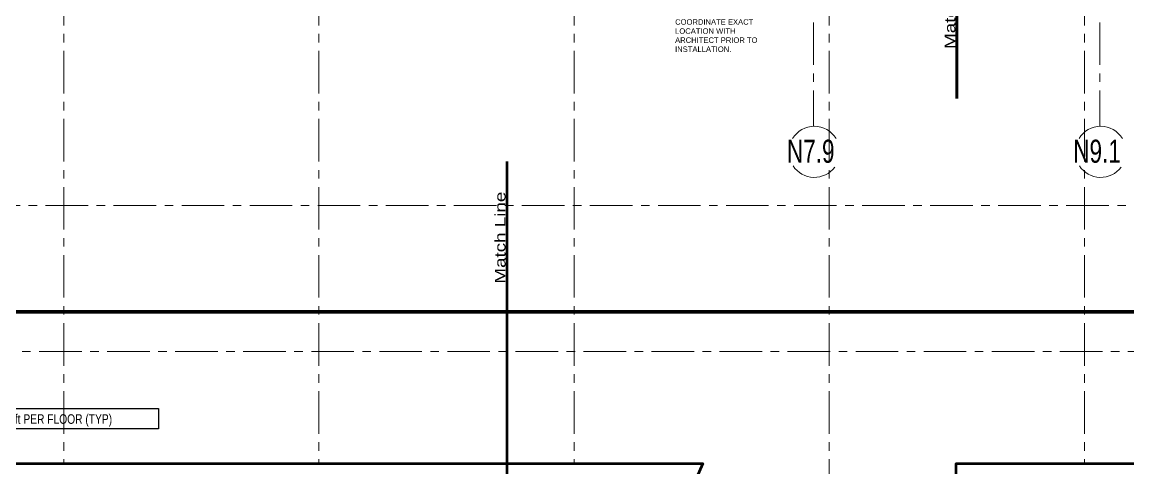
# Model space of a CAD drawing. Header units: inches. Extents: x -26500 to 0, y -3347 to 2257.
# Drawn here: x -24000 to -22440, y -683 to -54 of the extents above; entities that cross this region are included whole.
import ezdxf

# ---------------------------------------------------------------- set-up
doc = ezdxf.new("R2010")
doc.units = ezdxf.units.IN
doc.header["$LTSCALE"] = 48
doc.header["$MEASUREMENT"] = 0
doc.linetypes.add('A104$0$CENTER', pattern=[2, 1.25, -0.25, 0.25, -0.25])
doc.linetypes.add('Matchline$0$DASHED', pattern=[0.75, 0.5, -0.25])
for name, color, linetype in [('A104$0$A-ANNO-WEST', 8, 'Continuous'), ('A104$0$A-GRID-GRDP0-14', 8, 'Continuous'), ('A104$0$A-GRID-GRDP0-15', 8, 'Continuous'), ('A104$0$A-GRID-IDP0-14', 8, 'Continuous'), ('ANNTEXT', 6, 'Continuous'), ('Matchline$0$Match Line', 5, 'Matchline$0$DASHED'), ('XREF', 7, 'Continuous')]:
    doc.layers.add(name, color=color, linetype=linetype)
doc.styles.add('A104$0$style-Arial', font='arial.ttf')
doc.styles.add('M08', font='arial.ttf', dxfattribs={"height": 7.68})
doc.styles.add('Matchline$0$Style-arial', font='arial.shx')
doc.styles.add('NB - 5th floor_plan$0$au101s01', font='au101s01.shx')

# ---------------------------------------------------------------- blocks, each defined once
blk = doc.blocks.new('A104')
at = {"layer": 'A104$0$A-ANNO-WEST', "lineweight": 53, "elevation": -0.0001, "flags": 128}
blk.add_lwpolyline([(-23093.0624, -797.9051), (-22682.0257, -797.9051), (-22682.0257, -676.9042), (-21061.0236, -676.9042), (-21061.0236, -2477.9051), (-22682.0257, -2477.9051), (-22682.0257, -2347.1498), (-22682.0257, -2347.1498), (-23779.0217, -2347.1498), (-23779.0217, -2347.1498), (-23837.3562, -2478.8988), (-25502.0254, -2478.9003), (-25502.0236, -2298.3308), (-25518.812, -2282.5399), (-25684.162, -2209.3266), (-25076.0596, -835.9378), (-24911.085, -908.9844), (-24842.0239, -857.4072), (-24842.0259, -676.9042), (-23039.4874, -676.9057), (-23093.0624, -797.9051)], close=True, dxfattribs=at)
at = {"layer": 'A104$0$A-GRID-GRDP0-14', "linetype": 'A104$0$CENTER', "lineweight": 0}
for p, q in [((-22883.0236, 425.4117), (-22883.0236, -201.1205)), ((-22479.0236, 425.4117), (-22479.0236, -201.1205))]:
    blk.add_line(p, q, dxfattribs=at)
at = {"layer": 'A104$0$A-GRID-GRDP0-15', "linetype": 'A104$0$CENTER', "lineweight": 0}
for p, q in [((-23941.0236, 2113.2362), (-23941.0236, -676.9049)), ((-23581.0236, 2113.2362), (-23581.0236, -676.9052)), ((-23221.0236, 2113.2362), (-23221.0236, -676.9055)), ((-22861.0236, 2113.2362), (-22861.0236, -797.9051)), ((-22501.0236, 2113.2362), (-22501.0236, -676.9042)), ((-24638.5067, -312.8426), (-20364.9322, -312.8426)), ((-24743.6228, -518.9051), (-20364.9322, -518.9051))]:
    blk.add_line(p, q, dxfattribs=at)
at = {"layer": 'A104$0$A-GRID-IDP0-14', "lineweight": 13}
for centre, start, end in [((-22881.9834, -237.1205), 31.6457302, 148.2917647), ((-22477.9834, -237.1205), 31.6457302, 148.2917647), ((-22881.9834, -237.1205), 213.5133166, 323.1751903), ((-22477.9834, -237.1205), 213.5133166, 323.1751903)]:
    blk.add_arc(centre, 36, start, end, dxfattribs=at)
at = {"layer": 'A104$0$A-GRID-IDP0-14', "lineweight": 13, "style": 'A104$0$style-Arial', "width": 0.701538}
for s, p in [('N7.9', (-22920.7546, -252.5165)), ('N9.1', (-22516.7546, -252.5165))]:
    blk.add_text(s, height=32.5, dxfattribs=at).set_placement(p)
blk = doc.blocks.new('Matchline')
at = {"layer": 'Matchline$0$Match Line', "color": 5, "lineweight": 0, "const_width": 4}
for points in [[(-22681, 2080.4), (-22681, -161.9)], [(-23315.6, -250.3), (-23315.6, -3345.5)]]:
    blk.add_lwpolyline(points, dxfattribs=at)
at = {"layer": 'Matchline$0$Match Line', "color": 5, "linetype": 'Continuous', "lineweight": 30, "char_height": 15, "attachment_point": 7, "rotation": 90, "line_spacing_factor": 0.84, "style": 'Matchline$0$Style-arial'}
for insert in [(-22682.9, -92), (-23317.5, -423.1)]:
    blk.add_mtext('{\\W1.2667;Match Line}', dxfattribs=dict(at, insert=insert))
blk = doc.blocks.new('NB - 5th floor_plan')
at = {"layer": 'Defpoints', "const_width": 5, "elevation": 0.2066}
blk.add_lwpolyline([(-26104.7685, -462.8611), (-19634.7975, -462.8611)], dxfattribs=at)
at = {"layer": 'Defpoints'}
blk.add_lwpolyline([(-24131.8391, -599.2186), (-23807.3966, -599.2186), (-23807.3966, -627.9685), (-24131.8391, -627.9685)], close=True, dxfattribs=at)
at = {"layer": 'Defpoints', "style": 'NB - 5th floor_plan$0$au101s01', "width": 0.8}
blk.add_text('FACADE 200 lbs/ft PER FLOOR (TYP)', height=13.5, rotation=0.0000001, dxfattribs=at).set_placement((-24123.0709, -620.8142))

msp = doc.modelspace()

# ---------------------------------------------------------------- block references
at = {"layer": 'XREF'}
for name in ['A104', 'Matchline', 'NB - 5th floor_plan']:
    msp.add_blockref(name, (0, 0), dxfattribs=at)

# ---------------------------------------------------------------- texts
at = {"layer": 'ANNTEXT', "insert": (-23078.4, -24.5), "char_height": 7.68, "attachment_point": 1, "style": 'M08'}
msp.add_mtext_dynamic_manual_height_columns('HEAT TRACE FOR HIGH POINT GUTTERS.  COORDINATE EXACT LOCATION WITH ARCHITECT PRIOR TO INSTALLATION.', width=134.391, gutter_width=1, heights=[0], dxfattribs=at)

doc.saveas('drawing.dxf')
